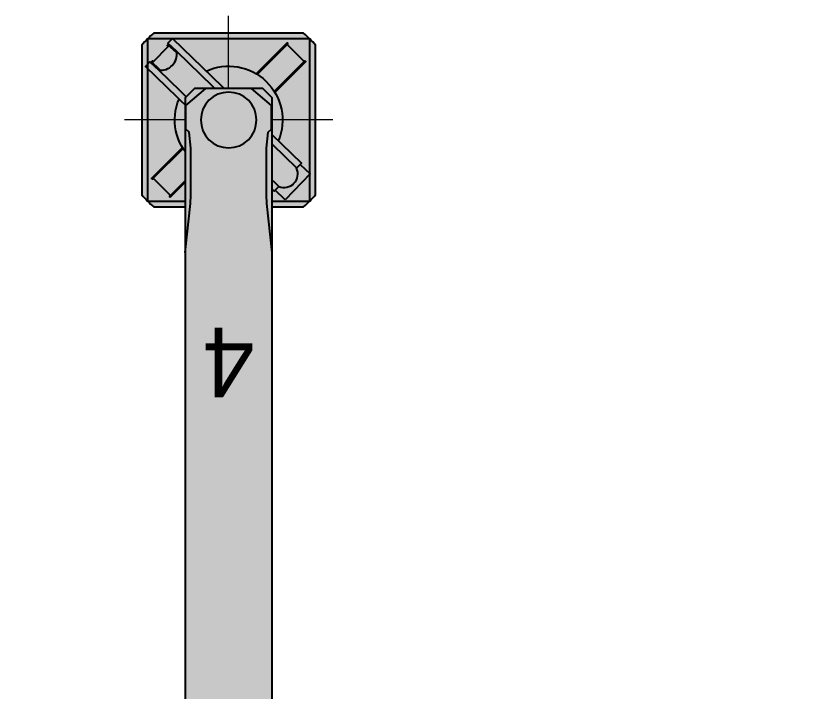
# Model space of a CAD drawing. Header units: millimetres. Extents: x -3516 to 16250, y -11500 to 11784.
# Drawn here: x -3508 to -1254, y -6443 to -4500 of the extents above; entities that cross this region are included whole.
import ezdxf

# ---------------------------------------------------------------- set-up
doc = ezdxf.new("R2010")
doc.units = ezdxf.units.MM
doc.set_wipeout_variables(frame=1)
doc.layers.add('Техника LTM 1050-3.1', color=250, linetype='Continuous')
doc.layers.add('Техника LTM 1050-3.1 Штрих', color=7, linetype='Continuous', true_color=0xffe79e)
doc.styles.get("Standard").update_dxf_attribs({"font": 'mipgost.ttf'})

# ---------------------------------------------------------------- blocks, each defined once
blk = doc.blocks.new('LTM 1050-3.1-20230312.114413')
at = {"layer": 'Техника LTM 1050-3.1 Штрих', "ltscale": 20, "true_color": 0xadadad, "transparency": 16777216}
h = blk.add_hatch(color=253, dxfattribs=at)
h.dxf.hatch_style = 1
edge = h.paths.add_edge_path()
edge.add_arc((0, 0), 329.8, 220.7117, 229.2883, ccw=False)
edge.add_line((-250, -215.1), (-250, 215.1))
edge.add_arc((0, 0), 329.8, 130.7117, 139.2883, ccw=False)
edge.add_line((-215.1, 250), (215.1, 250))
edge.add_arc((0, 0), 329.8, 40.7117, 49.2883, ccw=False)
edge.add_line((250, 215.1), (250, -215.1))
edge.add_arc((0, 0), 329.8, 310.7117, 319.2883, ccw=False)
edge.add_line((215.1, -250), (-215.1, -250))
at = {"color": 0, "linetype": 'ByBlock', "lineweight": 5, "ltscale": 20, "transparency": 16777216}
for points in [[(0, 0), (0, 300)], [(-300, 0), (0, 0)], [(0, 0), (300, 0)], [(0, -300), (0, 0)]]:
    blk.add_lwpolyline(points, dxfattribs=at)
at = {"color": 0, "linetype": 'ByBlock', "lineweight": -2, "ltscale": 20, "transparency": 16777216}
blk.add_lwpolyline([(-215.1, -250, -0.03744), (-250, -215.1), (-250, 215.1, -0.03744), (-215.1, 250), (215.1, 250, -0.03744), (250, 215.1), (250, -215.1, -0.03744), (215.1, -250)], format="xyb", close=True, dxfattribs=at)
for points in [[(-162.1, -229.3), (-133.9, -202), (-130.9, -205), (239.5, 154.1), (226.3, 167.7), (201.2, 143.3), (199.3, 145.2), (221.8, 167.7), (219.3, 170.2), (216.8, 167.7), (174.4, 211.4), (177, 213.9), (174.5, 216.5), (151.3, 194.7), (149.5, 196.7), (174.6, 221), (161.5, 234.6), (-209, -124.5), (-206, -127.6), (-234.2, -154.9)], [(-233.2, -233.2), (-233.2, 233.2), (233.2, 233.2), (233.2, -233.2)]]:
    blk.add_lwpolyline(points, close=True, dxfattribs=at)
for points in [[(-133.1, 79), (-221.9, 167.8), (-219.3, 170.3), (-216.8, 167.8), (-167.8, 216.8), (-170.3, 219.3), (-167.8, 221.8), (-79, 133)], [(-167.8, 216.8), (-82.2, 131.1)], [(-195.8, -138.1), (149.5, 196.7)], [(-131.1, 82.1), (-216.8, 167.8)], [(-144.1, -191.4), (201.2, 143.3)], [(131.1, -82.2), (216.7, -167.7)], [(133, -79), (221.8, -167.8), (219.3, -170.3), (216.7, -167.7), (167.7, -216.7), (170.3, -219.3), (167.8, -221.8)], [(167.8, -221.8), (79, -133.1)], [(167.7, -216.7), (82.1, -131.1)]]:
    blk.add_lwpolyline(points, dxfattribs=at)
for points in [[(201.2, 143.3, -0.5), (149.5, 196.7)], [(-133.9, -202), (-144.5, -191, -0.682878), (-195.4, -138.5), (-206, -127.6)]]:
    blk.add_lwpolyline(points, format="xyb", dxfattribs=at)
for start, end in [(65.355, 202.8662), (245.355, 22.8663)]:
    blk.add_arc((0, 0), 154.7, start, end, dxfattribs=at)
blk = doc.blocks.new('LTM 1050-3.1-20230312.115')
at = {"color": 0, "linetype": 'ByBlock', "lineweight": -2, "ltscale": 20, "transparency": 16777216}
blk.add_wipeout([(97.8, 90.8), (125, 63.6), (125, -2000), (-125, -2000), (-125, 63.6), (-97.8, 90.8)], dxfattribs=at)
at = {"layer": 'Техника LTM 1050-3.1 Штрих', "ltscale": 20, "true_color": 0xadadad, "transparency": 16777216}
h = blk.add_hatch(color=253, dxfattribs=at)
h.dxf.hatch_style = 1
h.paths.add_polyline_path([(-97.8, 90.8), (97.8, 90.8), (125, 63.6), (125, -2000), (-125, -2000), (-125, 63.6)])
at = {"color": 0, "linetype": 'ByBlock', "lineweight": -2, "ltscale": 20, "transparency": 16777216}
blk.add_lwpolyline([(-97.8, 90.8), (97.8, 90.8), (125, 63.6), (125, -2000), (-125, -2000), (-125, 63.6)], close=True, dxfattribs=at)
for points in [[(-125, -380.7), (-109.8, -240.2), (-108.5, -216.2), (-108.5, -81.4), (-113.5, -35.5), (-122.8, -26.2), (-122.8, 41.6), (-65.5, 90.8)], [(125, -380.7), (109.8, -240.2), (108.5, -216.2), (108.5, -81.4), (113.5, -35.5), (122.8, -26.2), (122.8, 41.6), (65.5, 90.8)]]:
    blk.add_lwpolyline(points, dxfattribs=at)
blk.add_circle((0, 0), 80.2, dxfattribs=at)
blk = doc.blocks.new('*U68')
at = {"color": 0, "linetype": 'ByBlock', "lineweight": -2, "ltscale": 20, "transparency": 16777216, "xscale": -1, "rotation": 180}
blk.add_blockref('LTM 1050-3.1-20230312.114413', (2895, -3200), dxfattribs=at)
blk.add_blockref('LTM 1050-3.1-20230312.115', (2895, -3200), dxfattribs=at)
at = {"layer": 'Defpoints', "color": 0, "linetype": 'ByBlock', "lineweight": -2, "ltscale": 20, "transparency": 16777216, "insert": (2895, -2502.6), "char_height": 200, "attachment_point": 5}
blk.add_mtext_dynamic_manual_height_columns('4', width=368.569, gutter_width=1, heights=[0], dxfattribs=at)

msp = doc.modelspace()

# ---------------------------------------------------------------- block references
at = {"layer": 'Техника LTM 1050-3.1', "rotation": 180}
msp.add_blockref('*U68', (0, -8000), dxfattribs=at)

doc.saveas('drawing.dxf')
